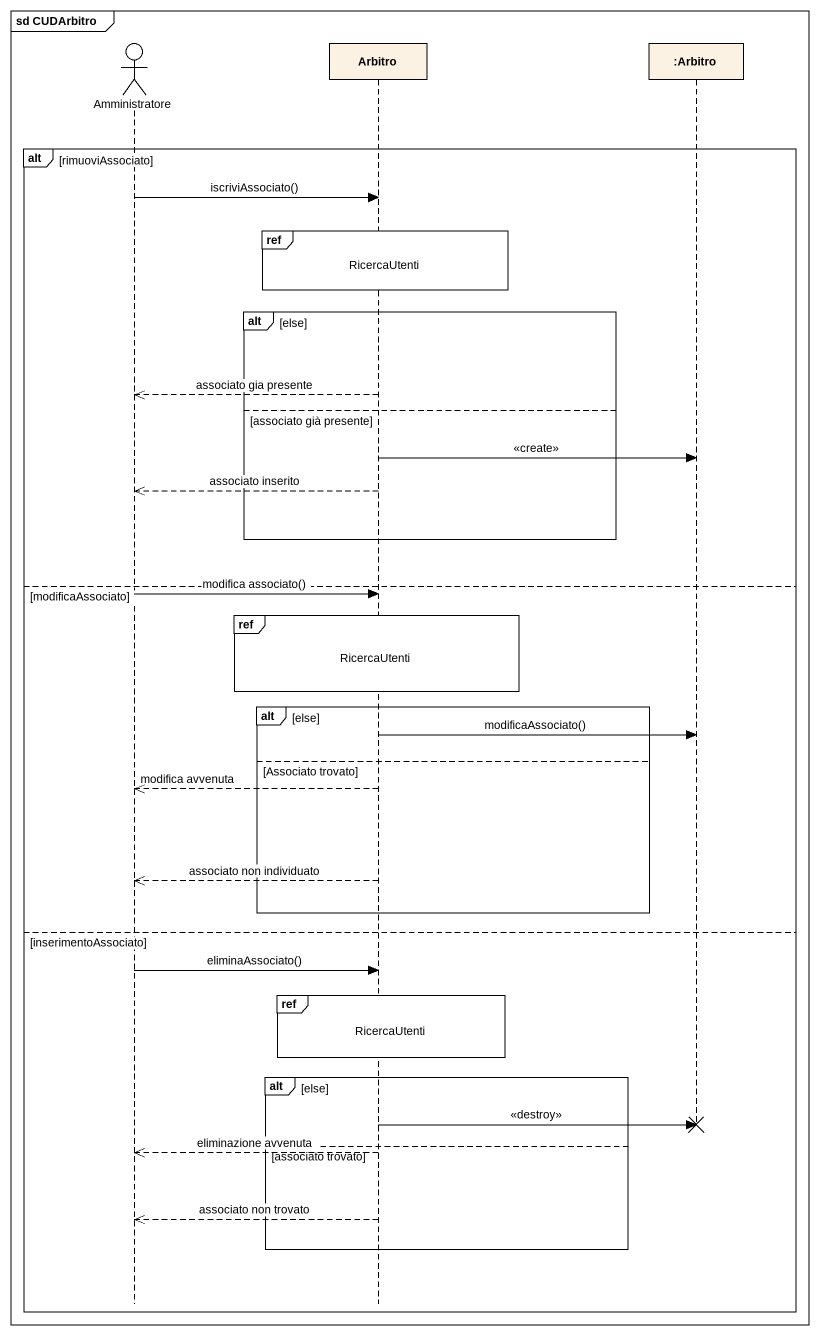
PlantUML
@startuml
mainframe sd CUDArbitro
hide footbox
actor Amministratore
participant Arbitro
participant ":Arbitro" as Arbitro_2

alt rimuoviAssociato
  Amministratore -> Arbitro : iscriviAssociato()
  ref over Arbitro : RicercaUtenti
  alt else
    Arbitro -->> Amministratore : associato gia presente
  else associato già presente
    Arbitro -> Arbitro_2 : <<create>>
    Arbitro -->> Amministratore : associato inserito
  end
else modificaAssociato
  Amministratore -> Arbitro : modifica associato()
  ref over Arbitro : RicercaUtenti
  alt else
    Arbitro -> Arbitro_2 : modificaAssociato()
  else Associato trovato
    Arbitro -->> Amministratore : modifica avvenuta
    Arbitro -->> Amministratore : associato non individuato
  end
else inserimentoAssociato
  Amministratore -> Arbitro : eliminaAssociato()
  ref over Arbitro : RicercaUtenti
  alt else
    Arbitro -> Arbitro_2 !! : <<destroy>>
  else associato trovato
    Arbitro -->> Amministratore : eliminazione avvenuta
    Arbitro -->> Amministratore : associato non trovato
  end
end
@enduml
